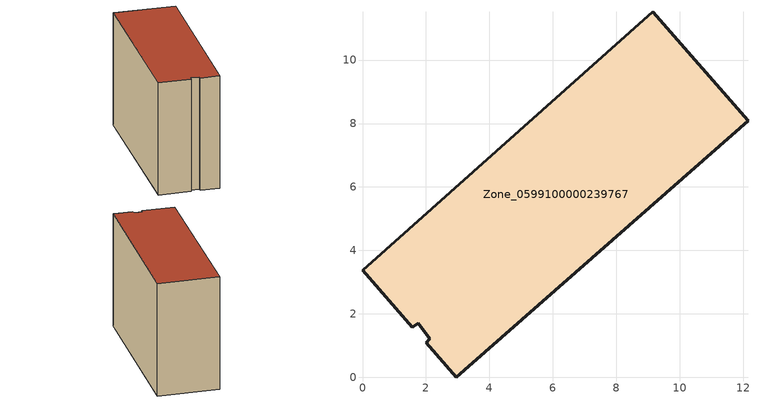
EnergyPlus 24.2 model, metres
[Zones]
Zone_0599100000239767
 floor ground (C_G): 9.15,11.53 12.15,8.09 2.96,0 2.01,1.08 2.12,1.21 1.75,1.71 1.57,1.58 0,3.37 z0
 wall outside (C_F): 12.15,8.09 9.15,11.53 0,3.37 1.57,1.58 1.75,1.71 2.12,1.21 2.01,1.08 2.96,0 12.15,8.09 z0:8.73
 roof outside (C_R): 1.75,1.71 2.12,1.21 2.01,1.08 2.96,0 12.15,8.09 9.15,11.53 0,3.37 1.57,1.58 z8.73
[BUILDING]
Pand.0599100000239767: North Axis=0; Terrain=City; Loads Convergence Tolerance Value=0.04; Temperature Convergence Tolerance Value=0.4; Solar Distribution=FullExterior; Maximum Number of Warmup Days=25; Minimum Number of Warmup Days=1
[Site:Location]
Rotterdam.The.Hague.AP_ZH_NLD Design_Conditions: Latitude=51.96; Longitude=4.45; Time Zone=1; Elevation=-4.5
[SITE:GROUNDTEMPERATURE:BUILDINGSURFACE]
18, 18, 18, 18, 18, 18, 18, 18, 18, 18, 18, 18
[MATERIAL] Thermal Absorptance=0.9; Solar Absorptance=0.7; Visible Absorptance=0.7
Name | Roughness | Thickness | Conductivity | Density | Specific Heat
G.TI.1946 | MediumSmooth | 0.15 | 1 | 540 | 1210
F.TI.1946 | Rough | 0.3 | 0.857143 | 1920 | 840
R.TI.1946 | MediumRough | 0.2 | 0.1 | 1500 | 1000
[CONSTRUCTION]
C_G: G.TI.1946
C_F: F.TI.1946
C_R: R.TI.1946
[ZONE]
Zone_0599100000239767: Type=1; Multiplier=1; Ceiling Height=Autocalculate; Volume=Autocalculate; Floor Area=autocalculate; Part of Total Floor Area=Yes
[ZONEINFILTRATION:DESIGNFLOWRATE]
Infil_Zone_0599100000239767: Zone or ZoneList or Space or SpaceList=Zone_0599100000239767; Schedule=AlwaysOn; Design Flow Rate Calculation Method=Flow/Area; Flow Rate per Floor Area=0.003; Constant Term Coefficient=1; Temperature Term Coefficient=0; Velocity Term Coefficient=0; Velocity Squared Term Coefficient=0
[HVACTEMPLATE:ZONE:IDEALLOADSAIRSYSTEM]
Zone_0599100000239767: Maximum Heating Supply Air Temperature=50; Minimum Cooling Supply Air Temperature=13; Maximum Heating Supply Air Humidity Ratio=0.0156; Minimum Cooling Supply Air Humidity Ratio=0.0077; Heating Limit=NoLimit; Cooling Limit=NoLimit; Dehumidification Control Type=ConstantSensibleHeatRatio; Cooling Sensible Heat Ratio=0.7; Dehumidification Setpoint=60; Humidification Control Type=None; Humidification Setpoint=30; Outdoor Air Method=None; Outdoor Air Flow Rate per Person=0.00944; Outdoor Air Flow Rate per Zone Floor Area=0; Outdoor Air Flow Rate per Zone=0; Demand Controlled Ventilation Type=None; Outdoor Air Economizer Type=NoEconomizer; Heat Recovery Type=None; Sensible Heat Recovery Effectiveness=0.7; Latent Heat Recovery Effectiveness=0.65
[ZONECONTROL:THERMOSTAT]
ThermostatControl_Zone_0599100000239767: Zone or ZoneList=Zone_0599100000239767; Control Type Schedule=DualSetpointControlType; Control 1=Thermostat_Zone_0599100000239767; Temperature Difference Between Cutout And Setpoint=0
[THERMOSTATSETPOINT:DUALSETPOINT]
Thermostat_Zone_0599100000239767: Heating Setpoint Temperature Schedule=HeatingSetpoint_Zone_0599100000239767; Cooling Setpoint Temperature Schedule=CoolingSetpoint_Zone_0599100000239767
[SCHEDULE:COMPACT]
HeatingSetpoint_Zone_0599100000239767: Through: 12/31, For: AllDays, Until: 24:00, 21
CoolingSetpoint_Zone_0599100000239767: Through: 12/31, For: AllDays, Until: 24:00, 24
DualSetpointControlType: Through: 12/31, For: AllDays, Until: 24:00, 4
AlwaysOn: Through: 12/31, For: AllDays, Until: 24:00, 1
